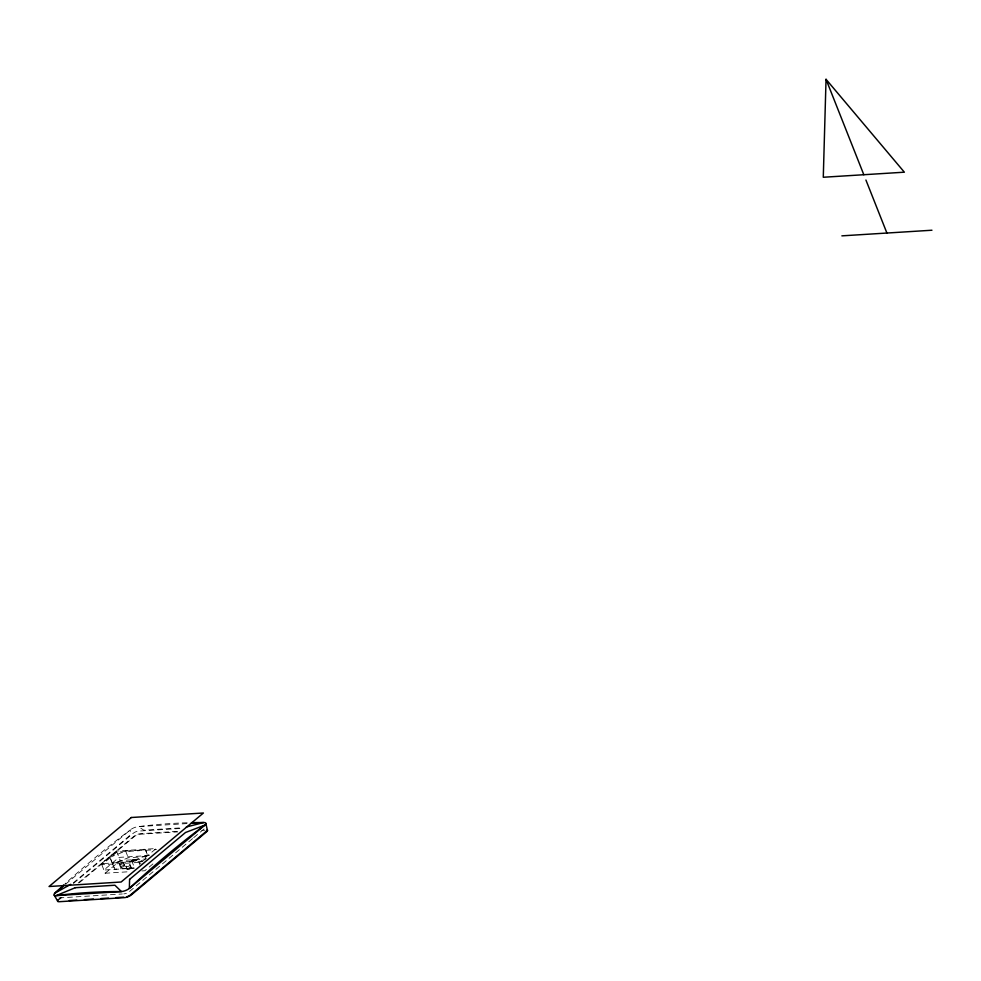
<?xml version="1.0" encoding="UTF-8"?>
<svg xmlns="http://www.w3.org/2000/svg" width="981" height="981" viewBox="0 0 981 981"><rect width="100%" height="100%" fill="white"/><g stroke="black" fill="none" stroke-linecap="round" stroke-linejoin="round"><path stroke-width="0.74" stroke-dasharray="4.91 3.68" d="M131.27 861.257L132.251 859.663M132.754 859.626L134.225 859.54M65.494 884.273L130.485 829.779A6.033 1.987 -21.6 0 1 138.419 826.615A807.167 541.819 50 0 1 188.426 822.74M73.281 882.9L129.173 836.033L130.485 829.779A1444.155 959.308 86.4 0 0 65.077 883.783M73.501 883.39L133.342 833.2A4.034 1.324 -21.6 0 1 138.701 831.079L180.945 828.442M58.517 899.491L60.834 897.554M78.198 882.986L133.796 836.364A5.126 1.68 -21.6 0 1 140.528 833.691L178.383 831.324M101.386 863.685L116.481 851.03L156.114 848.553L141.031 861.208L101.386 863.685L105.163 873.225L129.553 871.704M59.51 899.369L61.852 897.394M79.449 882.63L134.605 836.388A4.034 1.324 -21.6 0 1 139.964 834.255L177.671 831.9M105.163 873.225L120.258 860.57L146.169 858.951M137.536 859.331L135.562 860.987L138.027 859.307M146.083 858.375L141.448 862.262L101.803 864.739L116.898 852.084L156.531 849.62M152.926 863.93L144.808 870.748L141.755 870.944M192.558 838.62L129.198 891.754A4.034 1.324 -21.6 0 1 123.839 893.887M193.735 837.627L204.293 828.773M131.773 861.22L134.74 859.503M109.921 857.296L125.629 851.042L145.446 849.804L147.579 854.942L131.871 861.195L112.055 862.434L109.921 857.296L114.716 869.141L134.532 867.903L131.871 861.195M146.586 856.621L128.29 857.762L112.582 864.003L114.716 869.141M187.028 823.586L138.419 826.615L143.851 830.196L181.963 827.805M201.804 830.392L204.833 830.208M149.48 855.481L118.995 857.394L103.912 870.049L134.397 868.136M58.97 897.934L122.331 893.973M145.446 849.804L148.106 856.523M139.228 863.047L139.927 864.813M125.629 851.042L128.29 857.762M130.105 864.85L131.233 867.67M125.924 866.517L127.04 869.338M123.594 862.618L124.71 865.45M116.481 851.03L120.258 860.57M119.4 864.286L120.528 867.118M141.056 863.096A2.256 0.736 -21.6 0 1 140.038 863.292M139.645 863.28A2.256 0.736 -21.6 0 1 139.633 862.324A2.256 0.736 -21.6 0 1 142.122 861.208M134.017 860.729L135.697 859.736L134.017 860.729M136.31 859.552L133.404 861.024L136.31 859.552M132.374 860.251L132.043 860.803L133.06 860.214L132.374 860.251M127.849 869.583A2.256 0.736 -21.6 0 0 131.233 867.878A2.256 0.736 -21.6 0 0 128.315 868.062A2.256 0.736 -21.6 0 0 127.849 869.583M127.432 868.516A2.256 0.736 -21.6 0 0 130.816 866.824A2.256 0.736 -21.6 0 0 127.898 866.996A2.256 0.736 -21.6 0 0 127.432 868.516M126.733 866.75A2.256 0.736 -21.6 0 0 130.117 865.046A2.256 0.736 -21.6 0 0 127.199 865.23A2.256 0.736 -21.6 0 0 126.733 866.75M121.337 867.351A2.256 0.736 -21.6 0 0 124.722 865.647A2.256 0.736 -21.6 0 0 121.803 865.831A2.256 0.736 -21.6 0 0 121.337 867.351M120.921 866.297A2.256 0.736 -21.6 0 0 124.293 864.592A2.256 0.736 -21.6 0 0 121.386 864.776A2.256 0.736 -21.6 0 0 120.921 866.297M120.222 864.531A2.256 0.736 -21.6 0 0 123.594 862.826A2.256 0.736 -21.6 0 0 120.688 863.01A2.256 0.736 -21.6 0 0 120.222 864.531"/><path stroke-width="1.47" d="M826.039 79.302L823.28 177.254L904.359 172.19L826.039 79.302L863.82 174.728M63.176 886.223L55.046 893.041A6.033 1.987 -21.6 0 0 56.125 895.628A807.167 541.819 50 0 1 121.436 891.557A6.033 1.987 -21.6 0 0 129.369 888.394L204.808 825.131A6.033 1.987 -21.6 0 0 203.729 822.544A807.167 541.819 50 0 0 191.479 822.667M70.681 884.347L55.046 893.041A1444.155 959.308 86.4 0 1 63.961 884.801M186.378 826.971L203.729 822.544L191.577 823.304M841.87 235.857L931.95 230.228M69.283 900.546L76.825 900.08M84.366 899.614L93.416 899.037M100.957 898.571L108.499 898.106M116.052 897.627L123.594 897.161M54.335 895.383L57.904 901.49M865.916 180.026L886.91 233.037M205.912 823.733L207.481 830.637M207.15 829.828A5.126 1.68 -21.6 0 1 206.55 831.827L131.258 894.954A5.126 1.68 -21.6 0 1 124.526 897.627L59.424 901.698A5.126 1.68 -21.6 0 1 58.517 899.491M206.329 830.981A4.034 1.324 -21.6 0 1 205.556 831.962L130.448 894.93A4.034 1.324 -21.6 0 1 126.978 896.695M129.59 879.381L129.369 888.394A1444.155 959.308 86.4 0 1 204.808 825.131L185.483 832.513L129.59 879.381M131.344 817.504L49.05 886.517L121.117 882.017L203.41 813.004L131.344 817.504M75.267 887.707L56.125 895.628L121.436 891.557L114.912 885.23L75.267 887.707"/></g></svg>
